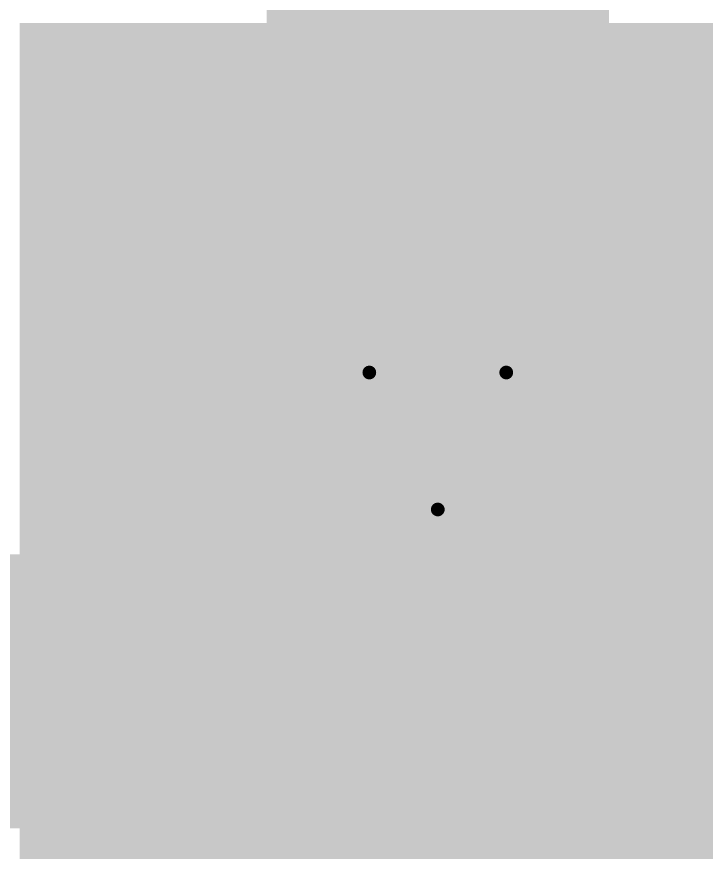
# Model space of a CAD drawing. Header units: inches. Extents: x -2 to 289, y -4 to 187.
# Drawn here: x 32.883 to 35.441, y -1.174 to 1.95 of the extents above; entities that cross this region are included whole.
import ezdxf

# ---------------------------------------------------------------- set-up
doc = ezdxf.new("R2010")
doc.units = ezdxf.units.IN
for name, color, linetype in [('Bottom Layer', 5, 'Continuous'), ('Bottom Solder', 6, 'Continuous'), ('Drill Drawing', 1, 'Continuous'), ('Layer 1', 16, 'Continuous'), ('Layer 2', 76, 'Continuous'), ('Multi-Layer', 9, 'Continuous'), ('Pad Holes', 156, 'Continuous'), ('Top Layer', 1, 'Continuous'), ('Top Solder', 216, 'Continuous')]:
    doc.layers.add(name, color=color, linetype=linetype)

# ---------------------------------------------------------------- blocks, each defined once
blk = doc.blocks.new('DB2ERM_5_08_14P_GN_215')
at = {"layer": 'Bottom Layer'}
blk.add_hatch(color=5, dxfattribs=at).paths.add_polyline_path([(-34.52, 1.5), (-31.52, 1.5), (-31.52, -1.5), (-34.52, -1.5)])
at = {"layer": 'Bottom Solder'}
blk.add_hatch(color=6, dxfattribs=at).paths.add_polyline_path([(-34.5708, 1.5508), (-31.4692, 1.5508), (-31.4692, -1.5508), (-34.5708, -1.5508)])
at = {"layer": 'Layer 1'}
blk.add_hatch(color=16, dxfattribs=at).paths.add_polyline_path([(-34.52, 1.5), (-31.52, 1.5), (-31.52, -1.5), (-34.52, -1.5)])
at = {"layer": 'Layer 2'}
blk.add_hatch(color=76, dxfattribs=at).paths.add_polyline_path([(-34.52, 1.5), (-31.52, 1.5), (-31.52, -1.5), (-34.52, -1.5)])
at = {"layer": 'Multi-Layer'}
blk.add_hatch(color=9, dxfattribs=at).paths.add_polyline_path([(-34.52, 1.5), (-31.52, 1.5), (-31.52, -1.5), (-34.52, -1.5)])
at = {"layer": 'Pad Holes'}
h = blk.add_hatch(color=7, dxfattribs=at)
edge = h.paths.add_edge_path()
edge.add_arc((-33.02, 0), 0.95, 0, 360)
at = {"layer": 'Top Layer'}
blk.add_hatch(color=1, dxfattribs=at).paths.add_polyline_path([(-34.52, 1.5), (-31.52, 1.5), (-31.52, -1.5), (-34.52, -1.5)])
at = {"layer": 'Top Solder'}
blk.add_hatch(color=216, dxfattribs=at).paths.add_polyline_path([(-34.5708, 1.5508), (-31.4692, 1.5508), (-31.4692, -1.5508), (-34.5708, -1.5508)])

msp = doc.modelspace()

# ---------------------------------------------------------------- linework, layer by layer
at = {"layer": 'Bottom Layer'}
for points, const_width in [([(34.445, 0.3765), (34.445, 7.3914)], 1.27), ([(33.5169, -0.5517), (34.445, 0.3765)], 1.016), ([(9.8346, -0.5517), (33.5169, -0.5517)], 1.016)]:
    msp.add_lwpolyline(points, dxfattribs=dict(at, const_width=const_width))
for points, const_width in [([(34.1275, 0.3765, 1), (34.7625, 0.3765, 1)], 0.635), ([(34.191, 0.3765, 1), (34.699, 0.3765, 1)], 0.508), ([(33.2629, -0.5517, 1), (33.7709, -0.5517, 1)], 0.508), ([(33.2629, -0.5517, 1), (33.7709, -0.5517, 1)], 0.508)]:
    msp.add_lwpolyline(points, format="xyb", close=True, dxfattribs=dict(at, const_width=const_width))
at = {"layer": 'Drill Drawing', "const_width": 0.0508}
for points in [[(34.191, 0.6305), (34.699, 0.6305)], [(34.191, 0.6305), (34.445, 0.1225)], [(34.445, 0.1225), (34.699, 0.6305)]]:
    msp.add_lwpolyline(points, dxfattribs=at)
at = {"layer": 'Drill Drawing', "const_width": 0.0254}
for points in [[(34.1783, 0.6305, 1), (34.2037, 0.6305, 1)], [(34.1783, 0.6305, 1), (34.2037, 0.6305, 1)], [(34.6863, 0.6305, 1), (34.7117, 0.6305, 1)], [(34.6863, 0.6305, 1), (34.7117, 0.6305, 1)], [(34.4323, 0.1225, 1), (34.4577, 0.1225, 1)], [(34.4323, 0.1225, 1), (34.4577, 0.1225, 1)]]:
    msp.add_lwpolyline(points, format="xyb", close=True, dxfattribs=at)

# ---------------------------------------------------------------- block references
msp.add_blockref('DB2ERM_5_08_14P_GN_215', (67.465, 0.3765))

doc.saveas('drawing.dxf')
